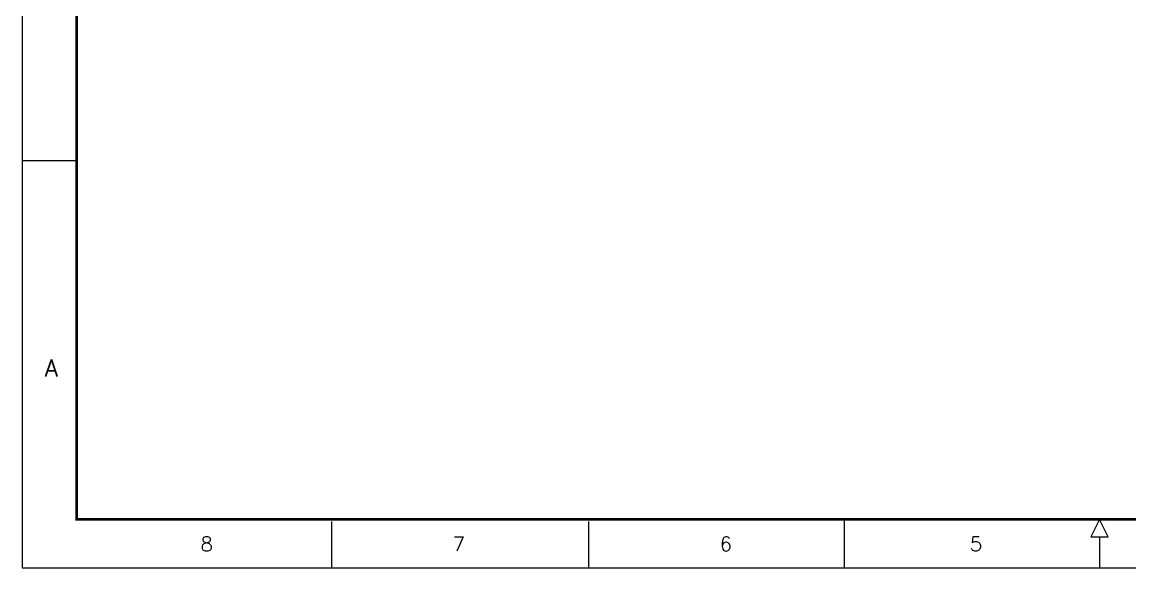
# Model space of a CAD drawing. Header units: millimetres. Extents: x 455 to 3181, y 44 to 381.
# Drawn here: x 2033.6 to 2277.1, y 44.5 to 164.4 of the extents above; entities that cross this region are included whole.
import ezdxf

# ---------------------------------------------------------------- set-up
doc = ezdxf.new("R2010")
doc.units = ezdxf.units.MM
doc.layers.add('SPEC', color=2, linetype='Continuous')
doc.styles.add('ROMANS', font='romans.shx', dxfattribs={"width": 0.8})

msp = doc.modelspace()

# ---------------------------------------------------------------- linework, layer by layer
at = {"layer": 'SPEC', "color": 0}
for p, q in [((2033.572, 381.072), (2033.572, 44.487)), ((2033.572, 133.96), (2045.557, 133.96)), ((2101.652, 44.487), (2101.652, 54.666)), ((2158.155, 44.487), (2158.155, 54.666)), ((2214.33, 44.487), (2214.33, 55.128)), ((2270.423, 55.128), (2268.515, 51.311)), ((2270.423, 55.128), (2268.515, 51.311)), ((2272.332, 51.311), (2270.423, 55.128)), ((2272.332, 51.311), (2270.423, 55.128)), ((2268.515, 51.311), (2272.332, 51.311)), ((2268.515, 51.311), (2272.332, 51.311)), ((2270.423, 51.311), (2270.423, 44.487)), ((2033.572, 44.487), (2509.587, 44.487))]:
    msp.add_line(p, q, dxfattribs=at)
for points, const_width in [([(2495.354, 370.43), (2045.557, 370.43), (2045.557, 55.128), (2495.354, 55.128), (2495.354, 370.43)], 0.625), ([(2283.411, 55.128), (2200.339, 55.128)], 0.348)]:
    msp.add_lwpolyline(points, dxfattribs=dict(at, const_width=const_width))

# ---------------------------------------------------------------- texts
at = {"layer": 'SPEC', "color": 0, "style": 'ROMANS'}
for s, height, p in [('A', 3.745, (2038.577, 86.525)), ('8', 3.181, (2072.781, 48.15)), ('7', 3.181, (2128.192, 48.15)), ('6', 3.181, (2186.9, 48.15)), ('5', 3.181, (2241.907, 48.15))]:
    msp.add_text(s, height=height, dxfattribs=at).set_placement(p)

doc.saveas('drawing.dxf')
